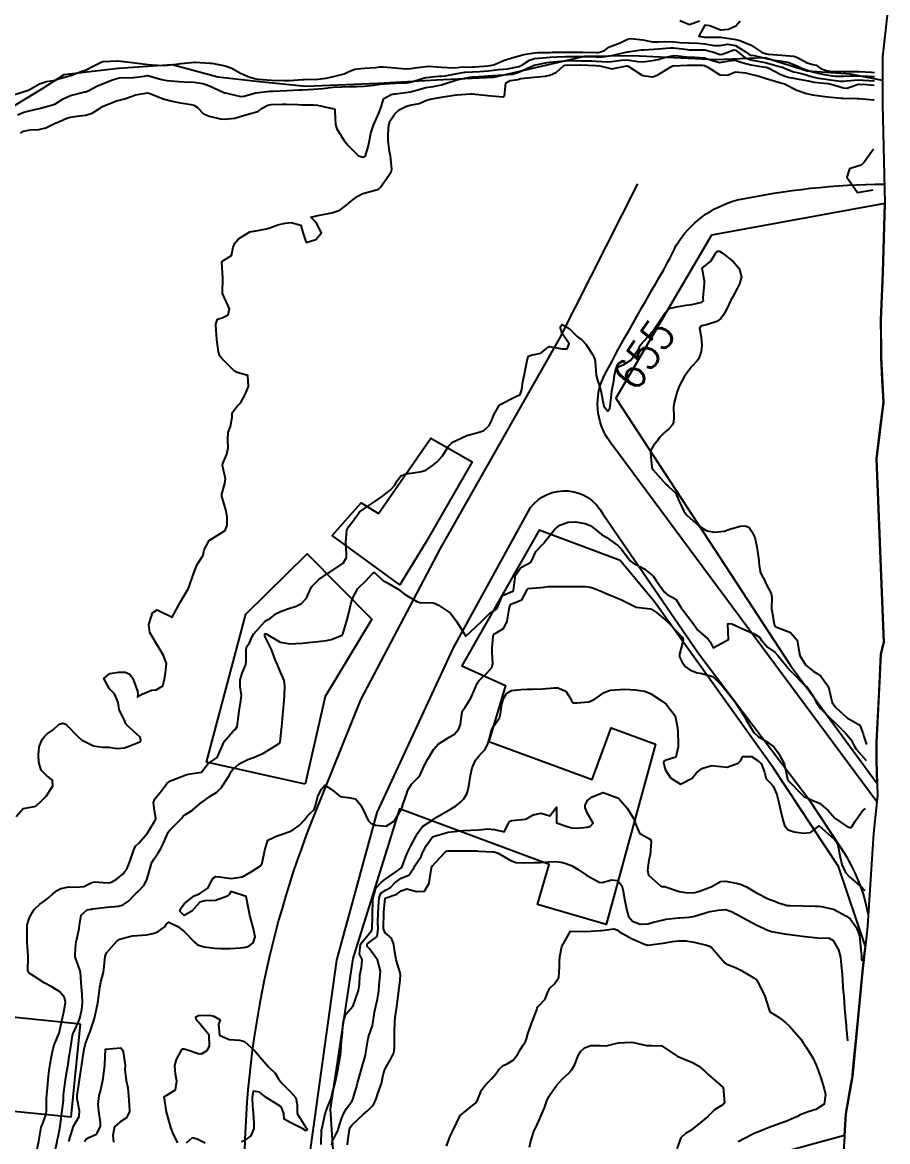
# Model space of a CAD drawing. Header units: metres. Extents: x 292545 to 299085, y 7450245 to 7463078.
# Drawn here: x 296778.2 to 296890.1, y 7461108.6 to 7461253.4 of the extents above; entities that cross this region are included whole.
import ezdxf
from ezdxf.enums import TextEntityAlignment as Align

# ---------------------------------------------------------------- set-up
doc = ezdxf.new("R2010")
doc.units = ezdxf.units.M
for name, color, linetype in [('Area', 45, 'Continuous'), ('Cotas', 45, 'Continuous'), ('Curvas de Nivel 1m', 11, 'Continuous'), ('Curvas de Nivel 5m', 15, 'Continuous'), ('Edificações', 30, 'Continuous'), ('Hidrografia', 140, 'Continuous'), ('Vias Primárias', 230, 'Continuous')]:
    doc.layers.add(name, color=color, linetype=linetype)
doc.styles.add('Style-STANDARD', font='STANDARD.shx')

msp = doc.modelspace()

# ---------------------------------------------------------------- linework, layer by layer
at = {"layer": 'Area'}
msp.add_polyline3d([(296890.14, 7461254.7, 649.4), (296889.48, 7461248.92, 649.81), (296889.47, 7461242.78, 654.16), (296889.77, 7461229.96, 654.21), (296889.53, 7461221.03, 657.1), (296889.26, 7461214.83, 656.74), (296889.31, 7461210.03, 654.2), (296889.59, 7461204.23, 654.12), (296888.7, 7461196.91, 656.95), (296889.63, 7461173.13, 659.07), (296889.26, 7461171.64, 658.66), (296888.72, 7461160.26, 656.28), (296888.71, 7461157.84, 656.6), (296888.85, 7461153.33, 656.95), (296888.32, 7461148.43, 657.17), (296887.91, 7461142.47, 661.24), (296887.52, 7461136.49, 668.04), (296887.49, 7461135.97, 668.05), (296886.9, 7461130.58, 667.26), (296885.58, 7461116.96, 664.11), (296884.72, 7461112.13, 660.96), (296883.64, 7461094.3, 659.79)], dxfattribs=at)
at = {"layer": 'Curvas de Nivel 1m', "flags": 128}
for points, elevation in [([(296777.05, 7461243.99), (296778.4, 7461244.44), (296778.98, 7461244.62), (296780.41, 7461245.45), (296781.29, 7461245.72), (296782.42, 7461245.9), (296782.91, 7461246.08), (296784.42, 7461246.51), (296784.61, 7461246.56), (296785.9, 7461247.07), (296786.43, 7461247.25), (296787.28, 7461247.68), (296788.45, 7461248.29), (296788.63, 7461248.33), (296790.45, 7461248.41), (296790.52, 7461248.41), (296792.45, 7461248.2), (296792.73, 7461248.17), (296794.45, 7461247.94), (296795, 7461247.87), (296796.44, 7461247.81), (296797.01, 7461247.84), (296798.45, 7461248.04), (296798.75, 7461248.08), (296800.45, 7461248.22), (296800.6, 7461248.22), (296802.45, 7461248.12), (296802.69, 7461248.1), (296804.44, 7461247.77), (296805.31, 7461247.44), (296806.43, 7461246.83), (296807.62, 7461246.28), (296808.42, 7461246.07), (296808.64, 7461246.04), (296810.42, 7461245.92), (296812.05, 7461245.86), (296812.42, 7461245.86), (296812.75, 7461245.88), (296814.42, 7461245.98), (296814.63, 7461245.98), (296816.42, 7461246.02), (296817.51, 7461246.16), (296818.43, 7461246.36), (296819.84, 7461246.72), (296820.43, 7461247.03), (296821.21, 7461247.35), (296822.44, 7461247.45), (296823.89, 7461247.55), (296824.44, 7461247.62), (296824.87, 7461247.64), (296826.44, 7461247.5), (296827.76, 7461247.36), (296828.44, 7461247.42), (296828.95, 7461247.51), (296830.44, 7461247.69), (296830.75, 7461247.7), (296832.44, 7461247.61), (296833.98, 7461247.51), (296834.44, 7461247.56), (296834.79, 7461247.6), (296836.44, 7461247.64), (296836.73, 7461247.65), (296838.44, 7461247.78), (296839.19, 7461247.91), (296840.06, 7461248.28), (296840.45, 7461248.45), (296841.53, 7461248.8), (296842.46, 7461249.06), (296843.09, 7461249.24), (296844.47, 7461249.46), (296844.82, 7461249.48), (296846.47, 7461249.5), (296846.78, 7461249.51), (296848.47, 7461249.55), (296848.72, 7461249.54), (296850.47, 7461249.52), (296850.72, 7461249.51), (296852.47, 7461249.48), (296852.72, 7461249.49), (296853.49, 7461249.74), (296854.05, 7461250.16), (296854.48, 7461250.35), (296855.52, 7461250.75), (296856.49, 7461251.23), (296856.88, 7461251.31), (296858.49, 7461251.12), (296859.71, 7461250.88), (296860.49, 7461250.86), (296861.23, 7461250.9), (296862.49, 7461250.86), (296863.31, 7461250.8), (296864.48, 7461250.72), (296865.58, 7461250.69), (296866.48, 7461250.6), (296867.66, 7461250.39), (296868.48, 7461250.38), (296869.46, 7461250.57), (296870.48, 7461250.38), (296871.82, 7461249.52), (296872.19, 7461249.25), (296872.46, 7461249.16), (296872.88, 7461249.08), (296874.46, 7461248.71), (296875.44, 7461248.49), (296876.45, 7461248.37), (296877.24, 7461248.24), (296878.45, 7461247.75), (296879.13, 7461247.43), (296880.44, 7461246.97), (296881.7, 7461246.67), (296882.43, 7461246.56), (296883.37, 7461246.44), (296884.43, 7461246.42), (296885.33, 7461246.46), (296886.43, 7461246.48), (296887.52, 7461246.42), (296888.43, 7461246.37)], 651), ([(296777.56, 7461241.44), (296778.37, 7461241.78), (296779.07, 7461241.92), (296780.38, 7461242.24), (296780.65, 7461242.32), (296781.65, 7461242.59), (296782.23, 7461242.74), (296782.39, 7461242.81), (296783.47, 7461243.5), (296784.4, 7461243.93), (296786.25, 7461244.38), (296786.4, 7461244.4), (296786.5, 7461244.43), (296786.71, 7461244.53), (296787.81, 7461245.12), (296788.41, 7461245.4), (296789.87, 7461245.94), (296790.42, 7461246.13), (296790.71, 7461246.19), (296792.42, 7461246.24), (296792.62, 7461246.25), (296793.93, 7461246.44), (296794.36, 7461246.5), (296794.42, 7461246.5), (296794.66, 7461246.44), (296796.04, 7461246.04), (296796.42, 7461245.95), (296796.94, 7461245.88), (296798.42, 7461245.73), (296799.11, 7461245.69), (296800.42, 7461245.64), (296801.54, 7461245.48), (296802.41, 7461245.19), (296804.27, 7461244.32), (296804.4, 7461244.27), (296804.47, 7461244.25), (296806.4, 7461243.81), (296806.85, 7461243.83), (296808.4, 7461244.27), (296810.17, 7461244.49), (296810.41, 7461244.49), (296810.65, 7461244.49), (296812.41, 7461244.58), (296813.96, 7461244.65), (296814.41, 7461244.67), (296815.85, 7461244.74), (296816.41, 7461244.78), (296817.08, 7461244.84), (296818.41, 7461244.98), (296819.5, 7461245.05), (296820.41, 7461245.07), (296821.45, 7461245.08), (296822.41, 7461245.15), (296823.6, 7461245.28), (296824.42, 7461245.37), (296825.06, 7461245.43), (296826.42, 7461245.51), (296827.96, 7461245.58), (296828.42, 7461245.64), (296828.73, 7461245.72), (296829.64, 7461246.02), (296830.22, 7461246.21), (296830.43, 7461246.26), (296831.98, 7461246.44), (296832.43, 7461246.44), (296832.91, 7461246.46), (296834.43, 7461246.76), (296835.45, 7461246.93), (296836.43, 7461247), (296837.33, 7461247.04), (296838.44, 7461247.13), (296839.81, 7461247.27), (296840.44, 7461247.32), (296840.95, 7461247.38), (296842.44, 7461247.68), (296842.82, 7461247.86), (296843.81, 7461248.5), (296844.46, 7461248.69), (296845.48, 7461248.81), (296846.46, 7461248.88), (296847.34, 7461248.93), (296848.46, 7461248.98), (296849.27, 7461248.98), (296850.46, 7461248.97), (296851.27, 7461248.95), (296852.46, 7461248.91), (296853.28, 7461248.92), (296854.46, 7461249.09), (296854.98, 7461249.21), (296856.47, 7461249.56), (296856.59, 7461249.58), (296857.37, 7461249.69), (296858.3, 7461249.85), (296858.47, 7461249.85), (296858.63, 7461249.84), (296860.48, 7461249.96), (296862.02, 7461250.09), (296862.48, 7461250.08), (296864.23, 7461249.86), (296864.48, 7461249.83), (296864.7, 7461249.84), (296866.48, 7461249.81), (296867.5, 7461249.57), (296868.46, 7461249.23), (296868.76, 7461249.25), (296869.45, 7461249.55), (296870.19, 7461249.81), (296870.47, 7461249.77), (296870.8, 7461249.53), (296871.71, 7461248.78), (296872.45, 7461248.54), (296873.62, 7461248.33), (296874.45, 7461248.13), (296876.3, 7461247.62), (296876.44, 7461247.59), (296876.55, 7461247.57), (296876.82, 7461247.46), (296877.98, 7461246.99), (296878.44, 7461246.88), (296879.15, 7461246.71), (296880.43, 7461246.33), (296881.18, 7461246.16), (296882.43, 7461245.99), (296884.02, 7461245.78), (296884.43, 7461245.77), (296885.87, 7461245.92), (296886.43, 7461245.93), (296886.99, 7461245.91), (296888.43, 7461245.84)], 652), ([(296777.39, 7461150.64), (296778.28, 7461151.64), (296779.3, 7461151.83), (296779.95, 7461151.96), (296780.64, 7461152.6), (296780.97, 7461152.94), (296781.32, 7461153.28), (296782.13, 7461154.58), (296782.08, 7461155.32), (296781.35, 7461155.89), (296780.6, 7461156.6), (296780.31, 7461157.66), (296780.29, 7461158.6), (296780.35, 7461159.64), (296780.76, 7461160.6), (296781.04, 7461160.96), (296781.41, 7461161.3), (296782.17, 7461161.83), (296782.95, 7461162.57), (296783.43, 7461162.72), (296783.82, 7461162.56), (296785.41, 7461160.93), (296785.86, 7461160.54), (296787.4, 7461159.77), (296788.5, 7461159.61), (296789.39, 7461159.58), (296790.46, 7461159.41), (296791.39, 7461159.49), (296792.08, 7461159.78), (296793.4, 7461160.27), (296793.53, 7461160.45), (296793.41, 7461160.9), (296791.67, 7461162.47), (296791.57, 7461162.6), (296791.44, 7461162.97), (296790.73, 7461164.48), (296790.57, 7461165.37), (296790.09, 7461166.48), (296789.48, 7461167.15), (296788.75, 7461168.5), (296789.51, 7461169.13), (296790.68, 7461169.31), (296791.51, 7461169.32), (296792.1, 7461169.05), (296792.46, 7461168.46), (296793.1, 7461166.83), (296793.13, 7461166.45), (296793.09, 7461166.07), (296793.47, 7461166.32), (296793.55, 7461166.37), (296793.68, 7461166.44), (296794.91, 7461166.99), (296795.48, 7461167.01), (296796.36, 7461167.54), (296796.6, 7461168.41), (296796.71, 7461169.21), (296796.84, 7461170.41), (296796.47, 7461171.47), (296795.9, 7461172.42), (296795.55, 7461172.96), (296794.69, 7461174.43), (296794.56, 7461175.45), (296794.84, 7461176.43), (296795.04, 7461176.99), (296795.61, 7461177.35), (296797.59, 7461176.4), (296798.64, 7461178.38), (296799.64, 7461180.1), (296799.74, 7461180.27), (296799.78, 7461180.37), (296800.26, 7461181.76), (296800.45, 7461182.36), (296800.79, 7461183.25), (296801.55, 7461184.35), (296801.6, 7461184.44), (296801.7, 7461185.14), (296802.34, 7461186.34), (296803.72, 7461187.22), (296804.42, 7461187.62), (296804.7, 7461188.31), (296804.67, 7461189.39), (296804.52, 7461190.31), (296804.01, 7461192.09), (296803.98, 7461192.32), (296804.4, 7461193.71), (296804.48, 7461194.31), (296804.1, 7461196.05), (296804.12, 7461196.32), (296804.66, 7461197.49), (296804.82, 7461198.31), (296804.76, 7461199.42), (296804.83, 7461200.31), (296805.11, 7461201.09), (296805.32, 7461202.31), (296805.34, 7461202.87), (296805.92, 7461203.68), (296806.25, 7461203.96), (296806.51, 7461204.29), (296807.02, 7461205.21), (296807.44, 7461206.28), (296807.36, 7461207.67), (296805.97, 7461208.08), (296805.6, 7461208.3), (296803.99, 7461209.9), (296803.8, 7461210.13), (296803.69, 7461210.32), (296803.57, 7461210.76), (296803.34, 7461212.33), (296803.27, 7461213.56), (296803.22, 7461214.33), (296803.42, 7461214.96), (296804.06, 7461215.14), (296804.83, 7461215.55), (296804.97, 7461216.31), (296804.09, 7461218.32), (296804.11, 7461220.32), (296804, 7461222.32), (296804.04, 7461222.43), (296804.14, 7461222.53), (296805.23, 7461223.23), (296805.47, 7461224.31), (296805.67, 7461224.81), (296806.17, 7461225.38), (296807.62, 7461226.28), (296808.1, 7461226.36), (296808.18, 7461226.37), (296809.77, 7461226.68), (296810.19, 7461226.81), (296811.26, 7461227.17), (296812.2, 7461227.42), (296812.95, 7461227.47), (296814.2, 7461227.14), (296814.48, 7461226.2), (296814.89, 7461224.91), (296816.17, 7461225.3), (296816.88, 7461226.17), (296816.2, 7461227.47), (296815.51, 7461228.19), (296816.08, 7461228.31), (296816.21, 7461228.34), (296816.42, 7461228.39), (296818.22, 7461228.72), (296819.26, 7461229.1), (296820.23, 7461229.83), (296820.39, 7461229.97), (296820.56, 7461230.13), (296821.49, 7461230.87), (296822.24, 7461231.24), (296823.85, 7461231.69), (296824.25, 7461231.82), (296824.4, 7461231.93), (296824.51, 7461232.08), (296825.24, 7461233.1), (296825.92, 7461234.06), (296825.98, 7461234.37), (296825.8, 7461236.07), (296825.69, 7461236.68), (296825.5, 7461238.07), (296825.51, 7461238.9), (296825.62, 7461240.07), (296825.77, 7461240.65), (296826.37, 7461241.56), (296826.93, 7461242.05), (296827.87, 7461242.55), (296828.38, 7461242.66), (296829.51, 7461242.9), (296830.39, 7461243.28), (296830.94, 7461243.46), (296832.4, 7461243.7), (296832.64, 7461243.74), (296834.04, 7461243.97), (296834.4, 7461243.99), (296836.23, 7461244.12), (296836.4, 7461244.12), (296838.4, 7461243.92), (296840.4, 7461243.75), (296840.5, 7461243.79), (296840.55, 7461243.89), (296840.75, 7461245.56), (296841.31, 7461245.88), (296842.29, 7461246), (296842.42, 7461246.04), (296842.68, 7461246.12), (296844.43, 7461246.29), (296845.83, 7461246.43), (296846.43, 7461246.57), (296847.29, 7461246.95), (296848.25, 7461247.8), (296848.41, 7461247.84), (296848.44, 7461247.84), (296850.34, 7461247.87), (296850.44, 7461247.88), (296852.37, 7461247.82), (296852.44, 7461247.82), (296852.92, 7461247.75), (296854.44, 7461247.36), (296856.18, 7461247.7), (296856.4, 7461247.74), (296856.44, 7461247.74), (296856.55, 7461247.7), (296858.43, 7461246.51), (296859.76, 7461246.34), (296860.43, 7461246.58), (296862.11, 7461247.63), (296862.33, 7461247.75), (296862.44, 7461247.77), (296864.22, 7461247.84), (296864.45, 7461247.84), (296866.2, 7461247.83), (296866.45, 7461247.79), (296866.88, 7461247.58), (296868.43, 7461246.61), (296869.43, 7461246.56), (296870.44, 7461246.98), (296871.76, 7461246.84), (296872.43, 7461246.69), (296873.5, 7461246.43), (296874.43, 7461246.11), (296876.34, 7461245.56), (296876.42, 7461245.53), (296876.46, 7461245.51), (296876.71, 7461245.47), (296878.41, 7461244.61), (296879.66, 7461244.18), (296880.4, 7461244), (296882, 7461243.79), (296882.4, 7461243.76), (296884.18, 7461243.58), (296884.4, 7461243.57), (296886.22, 7461243.53), (296886.4, 7461243.53), (296888.33, 7461243.38), (296888.39, 7461243.38)], 654), ([(296777.94, 7461239.04), (296778.34, 7461239.29), (296779.2, 7461239.47), (296780.34, 7461239.54), (296781.21, 7461239.73), (296782.35, 7461240.29), (296782.54, 7461240.39), (296782.99, 7461240.57), (296783.95, 7461240.97), (296784.36, 7461241.13), (296785.59, 7461241.31), (296786.37, 7461241.39), (296787.24, 7461241.65), (296788.38, 7461242.39), (296788.56, 7461242.51), (296790.38, 7461243.22), (296791.39, 7461243.47), (296792.39, 7461243.84), (296792.84, 7461244.01), (296794.4, 7461244.28), (296794.61, 7461244.23), (296796.39, 7461243.51), (296797.57, 7461243.21), (296798.38, 7461243.02), (296799.99, 7461242.76), (296800.38, 7461242.66), (296800.85, 7461242.36), (296801.6, 7461241.59), (296802.36, 7461241.25), (296803.77, 7461240.92), (296804.36, 7461240.86), (296805.66, 7461241.01), (296806.36, 7461241.19), (296807.7, 7461241.61), (296808.37, 7461241.76), (296808.74, 7461241.9), (296809.14, 7461242.26), (296809.96, 7461242.67), (296810.38, 7461242.74), (296811.8, 7461242.81), (296812.38, 7461242.81), (296813.84, 7461242.75), (296814.38, 7461242.73), (296815.87, 7461242.7), (296816.38, 7461242.65), (296818.27, 7461242.26), (296818.37, 7461242.23), (296818.61, 7461242.15), (296818.63, 7461241.88), (296818.7, 7461240.15), (296818.87, 7461239.62), (296819.8, 7461238.14), (296820.32, 7461237.51), (296821.69, 7461236.12), (296822.3, 7461235.95), (296822.59, 7461236.11), (296822.98, 7461237.44), (296823.09, 7461238.1), (296823.29, 7461239.04), (296823.6, 7461240.09), (296824.37, 7461241.73), (296824.46, 7461241.99), (296824.48, 7461242.08), (296824.95, 7461243.52), (296825.89, 7461244.07), (296826.34, 7461244.12), (296826.4, 7461244.13), (296826.48, 7461244.13), (296828.41, 7461244.41), (296829.66, 7461244.76), (296830.41, 7461244.95), (296831.34, 7461245.08), (296832.42, 7461245.29), (296834.39, 7461245.96), (296834.42, 7461245.97), (296836.07, 7461246.3), (296836.43, 7461246.34), (296837.93, 7461246.43), (296838.43, 7461246.47), (296839.04, 7461246.52), (296840.43, 7461246.6), (296841.61, 7461246.7), (296842.43, 7461246.92), (296844.4, 7461247.84), (296844.43, 7461247.85), (296846.09, 7461248.19), (296846.45, 7461248.24), (296847.88, 7461248.38), (296848.45, 7461248.41), (296849.81, 7461248.43), (296850.45, 7461248.42), (296851.82, 7461248.39), (296852.45, 7461248.36), (296853.9, 7461248.29), (296854.45, 7461248.32), (296855.67, 7461248.5), (296856.46, 7461248.52), (296857.82, 7461248.32), (296858.45, 7461248.29), (296859.7, 7461248.43), (296860.46, 7461248.59), (296861.27, 7461248.83), (296862.46, 7461249.08), (296863.02, 7461249.07), (296864.46, 7461248.89), (296865.19, 7461248.87), (296866.46, 7461248.8), (296867.61, 7461248.41), (296868.45, 7461248.2), (296869.59, 7461248.41), (296870.45, 7461248.49), (296871.17, 7461248.25), (296872.45, 7461247.91), (296874.33, 7461247.6), (296874.44, 7461247.57), (296874.69, 7461247.49), (296876.43, 7461246.6), (296877.27, 7461246.29), (296878.43, 7461246.07), (296880.08, 7461245.77), (296880.43, 7461245.68), (296880.64, 7461245.64), (296882.42, 7461245.46), (296882.84, 7461245.39), (296884.42, 7461244.9), (296884.9, 7461244.88), (296886.19, 7461245.35), (296886.38, 7461245.39), (296886.42, 7461245.39), (296886.46, 7461245.39), (296887.47, 7461245.33), (296888.42, 7461245.25)], 653), ([(296888.32, 7461236.99), (296887.17, 7461235.34), (296886.72, 7461234.92), (296886.29, 7461234.79), (296885.21, 7461234.44), (296884.88, 7461233.36), (296886.25, 7461231.35), (296888.25, 7461231.73)], 654), ([(296782.33, 7461107.01), (296782.68, 7461108.57), (296782.7, 7461108.67), (296782.8, 7461109.19), (296783.08, 7461110.57), (296783.14, 7461110.89), (296783.35, 7461112.56), (296783.52, 7461113.89), (296783.53, 7461114.56), (296783.58, 7461115.27), (296783.79, 7461116.56), (296783.96, 7461117.62), (296784.11, 7461118.55), (296784.22, 7461119.25), (296784.42, 7461120.55), (296784.68, 7461122.28), (296784.75, 7461122.54), (296784.96, 7461123.02), (296785.46, 7461124.04), (296785.63, 7461124.53), (296785.88, 7461125.65), (296785.97, 7461126.53), (296785.92, 7461127.62), (296785.82, 7461128.53), (296785.75, 7461129.82), (296785.69, 7461130.53), (296785.07, 7461132.35), (296785.01, 7461132.48), (296785, 7461132.54), (296785.08, 7461133.57), (296785.17, 7461134.46), (296785.18, 7461134.54), (296785.52, 7461136.13), (296785.57, 7461136.54), (296785.8, 7461137.87), (296786.56, 7461138.53), (296787.04, 7461138.63), (296787.14, 7461138.63), (296787.28, 7461138.66), (296789.15, 7461138.91), (296790.61, 7461139.01), (296791.15, 7461139.14), (296791.94, 7461139.68), (296792.66, 7461140.46), (296792.91, 7461140.71), (296793.17, 7461140.92), (296793.91, 7461141.71), (296794.28, 7461142.43), (296794.73, 7461143.95), (296794.86, 7461144.43), (296794.96, 7461144.68), (296795.22, 7461145.14), (296795.75, 7461145.9), (296796.05, 7461146.41), (296796.47, 7461147.19), (296796.96, 7461148.4), (296797.06, 7461148.61), (296797.27, 7461148.87), (296798.77, 7461150.38), (296799.01, 7461150.65), (296799.29, 7461150.87), (296800.21, 7461151.45), (296801.25, 7461152.35), (296801.28, 7461152.38), (296801.31, 7461152.4), (296802.43, 7461153.23), (296803.33, 7461153.77), (296803.9, 7461154.32), (296804.9, 7461155.86), (296805.16, 7461156.3), (296805.22, 7461156.43), (296805.36, 7461156.66), (296806.23, 7461157.43), (296807.38, 7461158.01), (296807.58, 7461158.08), (296808.08, 7461158.27), (296809.01, 7461158.64), (296809.39, 7461158.83), (296810.99, 7461159.82), (296811.4, 7461160.07), (296811.49, 7461160.14), (296811.55, 7461160.23), (296811.73, 7461161.91), (296811.76, 7461162.23), (296811.88, 7461163.79), (296811.92, 7461164.23), (296812.05, 7461165.64), (296812.09, 7461166.22), (296812.15, 7461167.56), (296812.05, 7461168.22), (296811.52, 7461169.52), (296811.18, 7461170.23), (296810.96, 7461170.81), (296810.44, 7461172.24), (296809.57, 7461173.97), (296809.54, 7461174.25), (296809.57, 7461174.28), (296809.75, 7461174.25), (296811.56, 7461173.19), (296812.82, 7461172.96), (296813.55, 7461172.99), (296814.42, 7461173.06), (296815.56, 7461173.18), (296816.45, 7461173.28), (296817.56, 7461173.39), (296818.19, 7461173.52), (296819.57, 7461174.09), (296819.62, 7461174.14), (296819.66, 7461174.22), (296820.2, 7461176.13), (296820.41, 7461176.94), (296820.67, 7461178.12), (296820.91, 7461178.84), (296821.59, 7461180.11), (296821.64, 7461180.17), (296822.63, 7461181.12), (296823.52, 7461182.09), (296823.6, 7461182.16), (296823.66, 7461182.19), (296823.75, 7461182.18), (296823.84, 7461182.09), (296824.78, 7461181.2), (296825.65, 7461180.74), (296826.81, 7461180.05), (296827.63, 7461179.39), (296829.22, 7461178.43), (296829.62, 7461178.31), (296831.34, 7461178.27), (296831.62, 7461178.18), (296832.03, 7461177.99), (296833.6, 7461176.93), (296834.31, 7461175.96), (296835.57, 7461173.95), (296837.59, 7461175.84), (296837.62, 7461175.89), (296837.64, 7461175.92), (296838.63, 7461176.88), (296839.61, 7461177.52), (296839.75, 7461177.9), (296840.32, 7461179.21), (296841.64, 7461179.77), (296841.71, 7461179.8), (296841.74, 7461179.87), (296841.93, 7461181.6), (296842, 7461181.87), (296842.68, 7461182.85), (296843.68, 7461183.37), (296843.99, 7461183.54), (296844.15, 7461183.85), (296844.63, 7461184.91), (296845.48, 7461185.83), (296845.6, 7461185.95), (296845.72, 7461186.1), (296847.09, 7461187.81), (296847.74, 7461188.34), (296848.82, 7461188.71), (296849.74, 7461188.76), (296850.99, 7461188.52), (296851.74, 7461188.22), (296852.02, 7461188.04), (296852.36, 7461187.75), (296853.12, 7461187.13), (296853.72, 7461186.77), (296855.24, 7461185.71), (296855.71, 7461185.2), (296856.85, 7461183.69), (296857.34, 7461183.34), (296857.68, 7461183.18), (296858.65, 7461182.66), (296859.66, 7461181.85), (296859.83, 7461181.66), (296860.22, 7461181.09), (296861.28, 7461179.64), (296861.63, 7461179.35), (296862.73, 7461178.73), (296863.45, 7461177.61), (296863.51, 7461177.51), (296863.61, 7461177.41), (296864.99, 7461175.6), (296865.58, 7461174.75), (296866.91, 7461173.58), (296867.2, 7461173.22), (296867.55, 7461172.45), (296869.56, 7461173.54), (296869.47, 7461175.54), (296869.59, 7461175.61), (296869.99, 7461175.54), (296871.58, 7461174.81), (296872.77, 7461174.31), (296873.57, 7461173.82), (296873.78, 7461173.5), (296874.6, 7461172.53), (296875.55, 7461171.87), (296875.94, 7461171.47), (296877.51, 7461169.57), (296877.62, 7461169.45), (296879.49, 7461167.52), (296879.54, 7461167.48), (296879.68, 7461167.43), (296880.44, 7461166.37), (296880.88, 7461165.41), (296881.46, 7461164.59), (296882.66, 7461163.39), (296883.44, 7461162.64), (296884.75, 7461161.37), (296885.41, 7461160.53), (296885.81, 7461159.75), (296886.05, 7461159.35), (296887.38, 7461157.86)], 656), ([(296784.18, 7461108.55), (296784.81, 7461110.54), (296785.54, 7461111.82), (296785.59, 7461112.53), (296785.29, 7461114.1), (296785.26, 7461114.54), (296785.49, 7461115.93), (296785.58, 7461116.53), (296785.75, 7461117.67), (296785.87, 7461118.53), (296786.01, 7461119.44), (296786.19, 7461120.53), (296786.33, 7461121.13), (296786.85, 7461122.52), (296786.88, 7461122.6), (296786.96, 7461122.81), (296787.39, 7461124.1), (296787.5, 7461124.51), (296787.79, 7461125.71), (296787.97, 7461126.51), (296788.08, 7461127.44), (296788.2, 7461128.51), (296788.36, 7461129.18), (296788.69, 7461130.5), (296788.73, 7461130.83), (296788.9, 7461132.5), (296789.08, 7461132.97), (296790.39, 7461134.48), (296790.82, 7461134.75), (296791.1, 7461134.83), (296792.39, 7461135.17), (296793.1, 7461135.24), (296794.25, 7461135.29), (296795.11, 7461135.49), (296795.77, 7461135.76), (296796.65, 7461136.4), (296796.85, 7461136.68), (296797.13, 7461136.93), (296798.31, 7461136.39), (296799.11, 7461135.75), (296800.44, 7461134.36), (296800.8, 7461134.06), (296801.09, 7461133.91), (296801.69, 7461133.74), (296803.09, 7461133.59), (296803.87, 7461133.54), (296805.09, 7461133.53), (296806.42, 7461133.62), (296807.09, 7461133.7), (296807.51, 7461133.86), (296808.03, 7461134.27), (296808.3, 7461135.07), (296808.06, 7461136.27), (296807.61, 7461137.8), (296807.52, 7461138.28), (296807.16, 7461140.28), (296805.17, 7461140.93), (296804.94, 7461140.53), (296804.71, 7461140.31), (296803.16, 7461139.76), (296801.78, 7461139.72), (296801.15, 7461139.53), (296800.11, 7461138.37), (296799.14, 7461137.82), (296798.57, 7461138.39), (296798.73, 7461138.8), (296799.15, 7461139.36), (296800.42, 7461140.36), (296800.96, 7461140.56), (296801.17, 7461140.64), (296802.17, 7461141.35), (296802.69, 7461142.34), (296802.88, 7461142.65), (296803.2, 7461142.85), (296803.69, 7461142.81), (296805.2, 7461142.58), (296806.66, 7461142.83), (296807.2, 7461143.1), (296807.92, 7461143.56), (296808.98, 7461144.26), (296809.11, 7461144.36), (296809.22, 7461144.57), (296809.55, 7461146.26), (296809.96, 7461147.54), (296811.26, 7461148.16), (296811.32, 7461148.17), (296811.54, 7461148.23), (296812.81, 7461148.68), (296813.27, 7461148.93), (296814.02, 7461149.45), (296814.7, 7461150.2), (296814.93, 7461150.55), (296815.29, 7461150.94), (296815.94, 7461151.55), (296816.15, 7461152.18), (296816.42, 7461153.27), (296816.88, 7461154.17), (296817.34, 7461154.66), (296818.14, 7461154.15), (296819.32, 7461153.21), (296820.28, 7461153.08), (296821.31, 7461152.9), (296822, 7461152.1), (296822.64, 7461150.75), (296822.92, 7461150.09), (296823.28, 7461149.77), (296823.86, 7461149.5), (296825.28, 7461149.36), (296826.33, 7461150.05), (296827.3, 7461151.69), (296827.37, 7461151.97), (296827.39, 7461152.04), (296827.87, 7461153.49), (296828.08, 7461154.03), (296828.55, 7461154.82), (296829.35, 7461155.64), (296829.54, 7461155.83), (296829.68, 7461156.02), (296830.19, 7461157.2), (296830.6, 7461158.01), (296830.91, 7461158.49), (296831.4, 7461159.28), (296832, 7461159.99), (296833.41, 7461160.9), (296834.09, 7461161.29), (296834.67, 7461161.96), (296834.86, 7461162.53), (296835.04, 7461163.95), (296835.13, 7461164.28), (296835.46, 7461164.77), (296836.2, 7461165.94), (296836.77, 7461167.22), (296837.06, 7461167.93), (296837.24, 7461168.18), (296837.5, 7461168.42), (296838.27, 7461169.16), (296838.91, 7461169.91), (296839.05, 7461170.39), (296838.99, 7461171.91), (296838.99, 7461172.46), (296839.09, 7461173.9), (296839.23, 7461174.24), (296839.57, 7461174.45), (296840.49, 7461174.98), (296840.9, 7461175.89), (296841.19, 7461177.46), (296841.28, 7461177.88), (296841.39, 7461178.1), (296841.62, 7461178.2), (296842.82, 7461178.66), (296843.47, 7461179.85), (296843.51, 7461179.98), (296843.65, 7461180.11), (296845.24, 7461180.24), (296845.65, 7461180.31), (296846.23, 7461180.4), (296847.65, 7461180.38), (296849.06, 7461180.38), (296849.65, 7461180.38), (296851.04, 7461180.38), (296851.65, 7461180.32), (296852.09, 7461180.19), (296853.16, 7461179.74), (296853.64, 7461179.53), (296853.96, 7461179.41), (296855.63, 7461178.72), (296857.61, 7461177.69), (296859.45, 7461177.5), (296859.61, 7461177.45), (296860.25, 7461177.01), (296861.6, 7461175.87), (296861.71, 7461175.76), (296861.84, 7461175.64), (296863.57, 7461173.84), (296863.69, 7461173.61), (296863.7, 7461173.47), (296863.56, 7461172.92), (296863.2, 7461171.62), (296863.22, 7461171.3), (296863.53, 7461170.67), (296863.96, 7461170.04), (296864.54, 7461169.6), (296865.52, 7461169.23), (296865.94, 7461169.16), (296867.51, 7461168.72), (296868.75, 7461167.55), (296869.06, 7461167.11), (296869.48, 7461166.62), (296870.35, 7461165.53), (296871.45, 7461163.84), (296871.64, 7461163.52), (296871.9, 7461163.06), (296872.83, 7461161.51), (296873.42, 7461160.94), (296874.33, 7461160.4), (296875.4, 7461159.62), (296875.55, 7461159.47), (296876, 7461158.86), (296876.77, 7461157.46), (296877.14, 7461155.67), (296877.19, 7461155.45), (296877.35, 7461155.19), (296879.07, 7461153.43), (296879.32, 7461153.2), (296880.54, 7461152.63), (296881.31, 7461152.34), (296882.44, 7461151.39), (296883.29, 7461150.4), (296884.84, 7461149.36), (296885.28, 7461149.19), (296885.43, 7461149.21), (296885.56, 7461149.36), (296885.96, 7461150.02), (296886.88, 7461151.34), (296887.3, 7461151.66)], 657), ([(296816.85, 7461108.17), (296816.9, 7461110.08), (296816.92, 7461110.17), (296816.97, 7461110.33), (296817.36, 7461112.16), (296817.68, 7461113), (296818.15, 7461114.15), (296818.29, 7461114.72), (296818.65, 7461116.14), (296818.89, 7461117.16), (296819.03, 7461118.01), (296819.05, 7461118.14), (296819.33, 7461119.73), (296819.38, 7461120.14), (296819.5, 7461121.58), (296819.56, 7461122.13), (296819.66, 7461123.44), (296819.72, 7461124.13), (296820.06, 7461125.06), (296821, 7461126.12), (296821.67, 7461128.11), (296821.79, 7461128.87), (296821.87, 7461130.11), (296822.07, 7461131.09), (296822.16, 7461132.1), (296821.79, 7461132.82), (296821.92, 7461134.11), (296823.11, 7461135.53), (296823.38, 7461135.82), (296823.43, 7461136.09), (296823.48, 7461137.74), (296823.49, 7461138.09), (296823.55, 7461139.69), (296823.58, 7461140.09), (296823.94, 7461141.33), (296824.6, 7461142.08), (296824.93, 7461142.34), (296825.2, 7461142.56), (296826.92, 7461143.76), (296827.21, 7461143.97), (296827.25, 7461144), (296827.28, 7461144.04), (296827.82, 7461145.44), (296828.08, 7461146.03), (296828.45, 7461146.83), (296829.09, 7461148.02), (296829.15, 7461148.13), (296829.27, 7461148.36), (296829.98, 7461149.31), (296831.04, 7461150), (296831.19, 7461150.09), (296831.28, 7461150.18), (296831.87, 7461150.57), (296833.3, 7461151.42), (296833.66, 7461151.6), (296834.25, 7461151.96), (296834.84, 7461152.43), (296835.32, 7461152.91), (296835.71, 7461153.56), (296835.84, 7461153.94), (296835.94, 7461154.54), (296836.15, 7461155.94), (296836.37, 7461156.93), (296836.81, 7461157.93), (296837.39, 7461158.62), (296838.04, 7461159.27), (296838.39, 7461159.91), (296838.62, 7461160.7), (296838.95, 7461161.9), (296839.1, 7461162.24), (296839.44, 7461162.71), (296839.93, 7461163.41), (296840.07, 7461163.89), (296840.22, 7461165.14), (296840.44, 7461165.89), (296840.84, 7461166.52), (296841.48, 7461166.94), (296842.68, 7461167.05), (296843.49, 7461167.1), (296844.2, 7461167.12), (296845.49, 7461167.14), (296846.96, 7461167.28), (296847.49, 7461167.28), (296848.51, 7461166.82), (296849.18, 7461165.78), (296849.26, 7461165.57), (296849.47, 7461165.32), (296849.92, 7461165.32), (296851.47, 7461165.44), (296852.16, 7461165.75), (296853.48, 7461166.69), (296854.25, 7461166.95), (296855.49, 7461167.07), (296856.09, 7461167.1), (296857.49, 7461167.03), (296858.67, 7461166.86), (296859.48, 7461166.54), (296860.84, 7461165.65), (296861.47, 7461165.14), (296862.66, 7461163.63), (296862.97, 7461162.08), (296862.98, 7461161.62), (296863.04, 7461159.99), (296863.05, 7461159.62), (296862.73, 7461158.28), (296861.38, 7461157.87), (296861.22, 7461157.8), (296861.16, 7461157.64), (296861.36, 7461156.69), (296862.06, 7461155.63), (296863.34, 7461154.82), (296864.86, 7461155.6), (296865.36, 7461156.22), (296866.1, 7461156.85), (296867.37, 7461157.21), (296867.76, 7461157.17), (296869.37, 7461157.02), (296870.82, 7461157.53), (296871.09, 7461157.81), (296871.39, 7461158.39), (296872.51, 7461158.38), (296873.38, 7461157.82), (296873.8, 7461157.49), (296874.22, 7461156.35), (296874.41, 7461155.48), (296874.89, 7461155.02), (296875.34, 7461154.55), (296875.81, 7461153.47), (296875.99, 7461152.8), (296876.29, 7461151.46), (296876.57, 7461150.18), (296876.81, 7461149.45), (296877.27, 7461148.91), (296878.07, 7461148.64), (296879.27, 7461148.47), (296880.15, 7461148.54), (296881.28, 7461149.4), (296883.26, 7461147.63), (296883.47, 7461147.38), (296883.7, 7461146.92), (296883.98, 7461145.37), (296884.2, 7461144.4), (296884.69, 7461143.37), (296885.2, 7461142.82), (296886.9, 7461141.33), (296887.03, 7461141.18), (296887.18, 7461141.03)], 658), ([(296818.24, 7461108.15), (296818.32, 7461108.61), (296818.8, 7461109.56), (296819, 7461109.94), (296819.07, 7461110.14), (296819.48, 7461111.48), (296819.76, 7461112.13), (296820.14, 7461112.83), (296820.85, 7461113.84), (296821.01, 7461114.12), (296821.4, 7461115.59), (296821.54, 7461116.11), (296821.81, 7461117.02), (296822.12, 7461118.1), (296822.57, 7461119.74), (296822.65, 7461120.09), (296822.95, 7461121.88), (296822.98, 7461122.06), (296822.99, 7461122.09), (296823.47, 7461123.58), (296823.58, 7461124.08), (296823.77, 7461125.3), (296823.92, 7461126.08), (296824.12, 7461126.97), (296824.31, 7461128.08), (296824.36, 7461128.75), (296824.47, 7461130.08), (296824.51, 7461130.61), (296824.15, 7461132.08), (296823.09, 7461133.48), (296822.8, 7461133.8), (296822.81, 7461134.09), (296823.1, 7461134.35), (296824.09, 7461135.09), (296824.23, 7461136.08), (296824.2, 7461137.01), (296824.23, 7461138.08), (296824.27, 7461138.96), (296824.36, 7461140.08), (296824.56, 7461140.69), (296825.18, 7461141.11), (296825.81, 7461141.43), (296826.36, 7461142.05), (296827.2, 7461142.65), (296828.18, 7461143.05), (296828.88, 7461144.02), (296828.98, 7461144.26), (296829.22, 7461144.63), (296829.78, 7461145.46), (296830.02, 7461146.01), (296830.42, 7461146.83), (296831.26, 7461148), (296833.27, 7461148.58), (296834.49, 7461148.74), (296835.27, 7461148.8), (296836.2, 7461148.87), (296837.27, 7461148.9), (296838.38, 7461149.02), (296839.27, 7461148.93), (296840.51, 7461148.64), (296841.19, 7461149.88), (296841.22, 7461149.95), (296841.28, 7461150.01), (296841.52, 7461150.11), (296843.29, 7461150.26), (296844.29, 7461150.85), (296845.3, 7461151.04), (296846.42, 7461150.69), (296847.3, 7461151.81), (296847.28, 7461149.81), (296848.79, 7461149.3), (296849.28, 7461149.16), (296849.93, 7461149.12), (296851.28, 7461149.24), (296851.68, 7461149.36), (296852.03, 7461149.75), (296851.3, 7461151.02), (296850.99, 7461151.76), (296851, 7461152.07), (296851.32, 7461152.68), (296851.91, 7461153.17), (296853.33, 7461153.74), (296855.32, 7461152.99), (296856.45, 7461151.7), (296857.29, 7461150.32), (296857.47, 7461149.87), (296857.52, 7461149.69), (296858.05, 7461148.46), (296859.26, 7461147.76), (296859.45, 7461147.66), (296859.55, 7461147.37), (296859.41, 7461145.66), (296859.39, 7461145.5), (296859.23, 7461144.99), (296859.07, 7461143.66), (296859.2, 7461143.02), (296860.77, 7461141.65), (296861.06, 7461141.52), (296861.18, 7461141.56), (296861.26, 7461141.56), (296863.18, 7461140.93), (296864.3, 7461140.73), (296865.18, 7461140.8), (296865.78, 7461140.98), (296867.18, 7461141.48), (296867.25, 7461141.5), (296867.38, 7461141.57), (296868.52, 7461142.23), (296869.19, 7461142.24), (296870.77, 7461141.94), (296871.19, 7461141.84), (296871.87, 7461141.51), (296873.18, 7461140.76), (296874.69, 7461139.96), (296875.17, 7461139.78), (296875.4, 7461139.71), (296876.03, 7461139.47), (296876.89, 7461139.18), (296877.16, 7461139.11), (296877.52, 7461139.09), (296879.16, 7461139.07), (296880.77, 7461139.01), (296881.16, 7461139.01), (296881.56, 7461138.99), (296883.15, 7461138.62), (296884.73, 7461137.77), (296885.13, 7461137.49), (296885.28, 7461137.36), (296886.09, 7461136.32), (296886.46, 7461135.34), (296886.55, 7461134.78), (296886.69, 7461133.34), (296886.72, 7461132.96), (296886.74, 7461132.65), (296886.76, 7461132.38), (296886.78, 7461132.15), (296886.8, 7461131.95)], 659), ([(296833.08, 7461107.98), (296833.53, 7461109.24), (296833.88, 7461109.96), (296834.83, 7461111.95), (296835.95, 7461112.83), (296836.85, 7461113.58), (296837.06, 7461113.93), (296837.59, 7461115.2), (296838.1, 7461115.91), (296838.89, 7461116.67), (296839.46, 7461117.33), (296839.85, 7461117.89), (296840.38, 7461118.41), (296840.91, 7461118.63), (296841.71, 7461119.08), (296842.28, 7461119.87), (296842.49, 7461120.31), (296842.94, 7461121), (296843.28, 7461121.52), (296843.41, 7461121.85), (296843.6, 7461122.49), (296844.08, 7461123.84), (296844.74, 7461125.59), (296844.81, 7461125.83), (296844.86, 7461125.97), (296845, 7461126.12), (296845.83, 7461127), (296846.14, 7461127.82), (296846.44, 7461128.41), (296847.03, 7461128.96), (296847.59, 7461129.8), (296847.69, 7461131.17), (296847.68, 7461131.8), (296847.72, 7461132.45), (296847.99, 7461133.8), (296849.11, 7461135.78), (296851.11, 7461135.76), (296853, 7461135.86), (296853.11, 7461135.87), (296854.76, 7461136.08), (296855.12, 7461135.94), (296855.47, 7461135.71), (296857.1, 7461134.81), (296858.67, 7461134.1), (296859.1, 7461133.99), (296859.43, 7461134), (296861.1, 7461134.24), (296862.29, 7461134.44), (296863.1, 7461134.54), (296864.05, 7461134.55), (296865.1, 7461134.37), (296866.69, 7461133.98), (296867.1, 7461133.86), (296867.42, 7461133.57), (296869.07, 7461131.7), (296869.27, 7461131.55), (296870.56, 7461131.03), (296871.06, 7461130.79), (296872.81, 7461129.74), (296873.04, 7461129.59), (296873.16, 7461129.5), (296873.36, 7461129.18), (296874.21, 7461127.49), (296874.76, 7461125.72), (296874.84, 7461125.48), (296874.99, 7461125.31), (296876.13, 7461124.61), (296876.98, 7461123.93), (296877.49, 7461123.44), (296878.96, 7461121.77), (296879.19, 7461121.43), (296879.61, 7461120.76), (296880.45, 7461119.41), (296880.91, 7461118.46), (296881.18, 7461117.68), (296881.27, 7461117.4), (296881.5, 7461116.8), (296881.92, 7461115.39), (296882.11, 7461114.64), (296881.92, 7461113.39), (296880.85, 7461112.7), (296879.86, 7461112.4), (296878.84, 7461112.02), (296878.46, 7461111.81), (296877.68, 7461111.44), (296877.08, 7461111.19), (296876.83, 7461111.1), (296875.62, 7461110.67), (296874.82, 7461110.37), (296874.18, 7461110.12), (296872.8, 7461109.56), (296872.76, 7461109.54), (296872.68, 7461109.5), (296870.79, 7461108.52)], 661), ([(296798.29, 7461108.38), (296797.73, 7461109.46), (296797.4, 7461110.39), (296796.83, 7461112.4), (296796.53, 7461114.41), (296796.86, 7461114.56), (296798.01, 7461115.25), (296798.17, 7461116.39), (296798, 7461117.28), (296797.9, 7461118.39), (296798.11, 7461119.19), (296798.76, 7461120.38), (296798.83, 7461120.49), (296798.93, 7461120.54), (296799.11, 7461120.55), (296799.68, 7461120.37), (296800.93, 7461119.97), (296801.38, 7461119.89), (296802.08, 7461120.34), (296802.38, 7461120.89), (296802.34, 7461122.34), (296800.97, 7461124.01), (296800.8, 7461124.18), (296800.69, 7461124.35), (296800.63, 7461124.7), (296800.98, 7461124.88), (296802.4, 7461124.92), (296802.98, 7461124.79), (296803.79, 7461124.32), (296803.58, 7461123.71), (296803.68, 7461122.32), (296804.95, 7461121.75), (296806.31, 7461121.66), (296806.94, 7461121.49), (296808.31, 7461120.27), (296808.92, 7461119.52), (296810.05, 7461118.25), (296810.89, 7461117.39), (296811.32, 7461116.67), (296811.61, 7461116.23), (296812.86, 7461114.99), (296813.55, 7461114.2), (296813.73, 7461113.31), (296813.76, 7461112.2), (296814.82, 7461110.47), (296815.04, 7461110.19), (296815.01, 7461109.99), (296814.81, 7461110.01), (296814.48, 7461110.19), (296812.82, 7461111.01), (296812.07, 7461111.46), (296812.04, 7461112.22), (296811.67, 7461113.06), (296810.85, 7461113.55), (296809.74, 7461114.25), (296808.86, 7461114.97), (296808.05, 7461115.08), (296807.91, 7461114.27), (296807.95, 7461113.16), (296808.05, 7461112.27), (296808.15, 7461110.94), (296808.12, 7461110.27), (296807.77, 7461109.3), (296806.79, 7461108.62), (296806.55, 7461108.52)], 658), ([(296786.29, 7461108.53), (296786.45, 7461108.86), (296786.79, 7461109.09), (296787.78, 7461109.53), (296788.3, 7461110.51), (296788.3, 7461111.02), (296788.08, 7461112.51), (296787.98, 7461113.37), (296788.14, 7461114.51), (296788.29, 7461115.08), (296788.6, 7461116.5), (296788.64, 7461116.74), (296788.86, 7461118.5), (296788.86, 7461118.54), (296788.93, 7461120.5), (296790.93, 7461120.67), (296791.11, 7461120.47), (296791.23, 7461120.17), (296791.51, 7461118.46), (296791.46, 7461117.9), (296791.62, 7461116.46), (296791.84, 7461115.49), (296791.93, 7461114.46), (296792.01, 7461113.3), (296792.05, 7461112.46), (296791.67, 7461111.61), (296790.82, 7461111.06), (296790.11, 7461110.48), (296789.88, 7461109.4), (296790, 7461108.48)], 658), ([(296843.82, 7461107.84), (296843.97, 7461108.67), (296844.37, 7461109.84), (296844.82, 7461110.84), (296845.14, 7461111.52), (296845.28, 7461111.83), (296845.73, 7461112.94), (296846.04, 7461113.82), (296846.31, 7461114.37), (296846.87, 7461115.19), (296847.13, 7461115.56), (296847.3, 7461115.81), (296848.05, 7461116.64), (296848.9, 7461117.4), (296849.25, 7461117.78), (296849.67, 7461118.54), (296850.16, 7461119.77), (296850.46, 7461120.24), (296850.94, 7461120.69), (296851.72, 7461120.98), (296852.94, 7461120.98), (296853.71, 7461120.96), (296854.95, 7461121.25), (296855.32, 7461121.33), (296856.95, 7461121.43), (296857.24, 7461121.39), (296858.94, 7461120.97), (296859.63, 7461120.97), (296860.94, 7461120.94), (296862.92, 7461119.62), (296864.91, 7461118.81), (296865.67, 7461118.35), (296866.59, 7461117.57), (296866.9, 7461117.3), (296868.87, 7461115.55), (296869.02, 7461113.55), (296868.96, 7461113.44), (296868.85, 7461113.37), (296867.75, 7461112.66), (296866.83, 7461111.76), (296866.64, 7461111.57), (296865.63, 7461110.77), (296864.81, 7461110.13), (296864.5, 7461109.91), (296863.99, 7461109.61), (296863.39, 7461109.02), (296862.87, 7461107.62)], 662), ([(296801.86, 7461108.34), (296800.79, 7461108.85), (296800.14, 7461109.02), (296799.37, 7461108.37)], 658)]:
    msp.add_lwpolyline(points, dxfattribs=dict(at, elevation=elevation))
at = {"layer": 'Curvas de Nivel 5m', "flags": 128}
for points, elevation in [([(296863.26, 7461253.62), (296864.51, 7461253.11), (296865.8, 7461253.59)], 650), ([(296871.05, 7461253.53), (296870.51, 7461252.91), (296869.57, 7461252.48), (296868.5, 7461252.36), (296867.13, 7461252.95), (296866.51, 7461253.04), (296865.72, 7461251.59), (296866.39, 7461251.48), (296866.49, 7461251.47), (296866.61, 7461251.46), (296868.49, 7461251.49), (296868.56, 7461251.49), (296870.49, 7461251.16), (296871, 7461251.02), (296872.48, 7461250.43), (296873.91, 7461249.5), (296874.46, 7461249.3), (296874.69, 7461249.26), (296876.46, 7461249.14), (296878.02, 7461249), (296878.46, 7461248.86), (296879.72, 7461248.15), (296880.45, 7461247.94), (296880.9, 7461247.86), (296881.49, 7461247.4), (296882.2, 7461247.16), (296882.44, 7461247.12), (296882.74, 7461247.09), (296884.44, 7461247.03), (296884.77, 7461247.03), (296886.44, 7461247.02), (296888.05, 7461246.93), (296888.44, 7461246.91)], 650), ([(296780.04, 7461107.34), (296780.34, 7461108.6), (296780.64, 7461110.42), (296780.69, 7461110.59), (296780.82, 7461110.88), (296781.27, 7461112.14), (296781.33, 7461112.59), (296781.32, 7461114.12), (296781.35, 7461114.59), (296781.47, 7461115.99), (296781.53, 7461116.58), (296781.67, 7461117.81), (296781.77, 7461118.58), (296781.95, 7461119.55), (296782.18, 7461120.58), (296782.35, 7461121.17), (296782.95, 7461122.57), (296783.39, 7461124.56), (296783.51, 7461125.09), (296783.76, 7461126.56), (296783.64, 7461127.19), (296783.02, 7461127.95), (296782, 7461128.58), (296781.03, 7461129.1), (296779.74, 7461129.91), (296779.05, 7461130.37), (296778.9, 7461130.61), (296778.92, 7461132.46), (296778.92, 7461132.61), (296778.82, 7461134.34), (296778.81, 7461134.61), (296778.79, 7461134.93), (296778.83, 7461136.61), (296779.13, 7461137.56), (296779.49, 7461138.25), (296779.72, 7461138.6), (296780.45, 7461139.3), (296781.16, 7461139.81), (296781.6, 7461140.15), (296782.09, 7461140.58), (296782.68, 7461141.06), (296783.17, 7461141.31), (296784.21, 7461141.52), (296785.18, 7461141.49), (296786.15, 7461141.55), (296787.19, 7461142.09), (296787.53, 7461142.17), (296789.19, 7461142.04), (296789.58, 7461142.1), (296790.32, 7461142.48), (296790.82, 7461142.85), (296791.2, 7461143.18), (296791.75, 7461143.92), (296791.97, 7461144.46), (296792.29, 7461145.4), (296792.66, 7461146.46), (296792.87, 7461146.83), (296793.25, 7461147.19), (296794.32, 7461148.43), (296795.28, 7461149.99), (296795.44, 7461150.26), (296795.47, 7461150.42), (296795.3, 7461151.37), (296795.14, 7461152.42), (296795.32, 7461152.89), (296796.02, 7461153.72), (296796.53, 7461154.41), (296796.87, 7461154.88), (296797.34, 7461155.23), (296798.71, 7461155.74), (296799.35, 7461156.01), (296799.62, 7461156.09), (296801.35, 7461156.35), (296802.21, 7461157.5), (296803.38, 7461158.24), (296803.42, 7461158.29), (296803.44, 7461158.33), (296803.47, 7461158.42), (296804.32, 7461160.32), (296805.42, 7461161.64), (296805.77, 7461161.94), (296806, 7461162.29), (296806.15, 7461163.58), (296806.22, 7461164.29), (296806.42, 7461165.33), (296806.53, 7461166.29), (296806.39, 7461167.4), (296806.35, 7461168.29), (296806.64, 7461169.16), (296807.09, 7461170.28), (296807.15, 7461170.66), (296807.16, 7461172.28), (296807.22, 7461172.61), (296807.56, 7461173.1), (296807.94, 7461173.9), (296808.15, 7461174.27), (296809.59, 7461175.88), (296809.81, 7461176.03), (296810.23, 7461176.24), (296811, 7461176.83), (296811.6, 7461177.17), (296812.39, 7461177.44), (296813.61, 7461177.85), (296814.31, 7461178.2), (296814.95, 7461178.87), (296815.52, 7461180.18), (296815.65, 7461180.39), (296816.55, 7461181.27), (296817.66, 7461182.07), (296817.72, 7461182.1), (296817.82, 7461182.16), (296819.68, 7461183.39), (296820.14, 7461184.13), (296820.08, 7461185.75), (296820.03, 7461186.13), (296820.19, 7461187.66), (296820.39, 7461188.12), (296820.98, 7461188.88), (296821.76, 7461189.96), (296821.83, 7461190.04), (296821.91, 7461190.11), (296823, 7461190.87), (296823.78, 7461191.38), (296824.79, 7461192.07), (296825.79, 7461192.87), (296826.36, 7461193.49), (296826.67, 7461194.05), (296827.15, 7461194.71), (296827.82, 7461194.97), (296828.74, 7461195.11), (296829.82, 7461195.28), (296830.38, 7461195.46), (296831.23, 7461196), (296831.84, 7461196.51), (296832.54, 7461197.29), (296832.96, 7461197.98), (296833.31, 7461198.53), (296833.86, 7461199.07), (296835.69, 7461199.94), (296835.84, 7461199.97), (296835.87, 7461199.98), (296837.42, 7461200.38), (296837.88, 7461200.59), (296838.58, 7461201.23), (296838.92, 7461201.91), (296839.21, 7461202.6), (296839.92, 7461203.9), (296841.93, 7461204.93), (296842.59, 7461205.21), (296842.8, 7461205.86), (296842.96, 7461206.86), (296843.15, 7461207.86), (296843.28, 7461208.56), (296843.54, 7461209.85), (296843.68, 7461210.17), (296844, 7461210.32), (296845.26, 7461210.57), (296846.01, 7461211.17), (296846.41, 7461211.43), (296848.01, 7461211.14), (296848.67, 7461211.14), (296848.92, 7461211.79), (296848.04, 7461213.11), (296847.8, 7461213.8), (296847.83, 7461214.01), (296848.05, 7461214.28), (296848.92, 7461213.79), (296850.03, 7461212.71), (296850.56, 7461212.31), (296851.08, 7461211.76), (296852, 7461210.37), (296852.27, 7461209.75), (296852.29, 7461209.45), (296852.45, 7461207.75), (296852.62, 7461207.08), (296853.04, 7461205.74), (296853.3, 7461204.37), (296853.42, 7461203.73), (296853.92, 7461203.06), (296854.2, 7461203.45), (296854.25, 7461203.73), (296854.41, 7461205.25), (296854.47, 7461205.72), (296854.7, 7461206.99), (296854.79, 7461207.72), (296855.01, 7461208.69), (296855.99, 7461209.1), (296856.98, 7461209.7), (296858.01, 7461211.25), (296858.13, 7461211.56), (296858.21, 7461211.68), (296859.06, 7461212.64), (296859.93, 7461213.66), (296859.98, 7461213.73), (296860.04, 7461213.83), (296861.25, 7461215.64), (296861.61, 7461216.1), (296862.07, 7461216.39), (296863.09, 7461216.61), (296864.08, 7461216.79), (296864.8, 7461216.89), (296866.09, 7461217.19), (296866.31, 7461217.36), (296866.28, 7461217.59), (296866.26, 7461217.75), (296866.45, 7461219.58), (296866.44, 7461219.91), (296866.13, 7461221.59), (296867.25, 7461222.47), (296867.92, 7461223.56), (296868.17, 7461223.8), (296868.37, 7461223.77), (296868.72, 7461223.55), (296870.15, 7461222.46), (296870.93, 7461221.53), (296871.22, 7461220.44), (296870.99, 7461219.53), (296870.69, 7461218.94), (296870.1, 7461217.89), (296869.97, 7461217.67), (296869.91, 7461217.54), (296869.32, 7461216.3), (296868.92, 7461215.55), (296868.55, 7461215.07), (296868.05, 7461214.69), (296866.7, 7461214.23), (296866.05, 7461214.1), (296865.8, 7461213.83), (296865.83, 7461213.59), (296866.03, 7461212.67), (296866.12, 7461211.59), (296866, 7461210.79), (296865.7, 7461209.88), (296865.5, 7461209.59), (296864.76, 7461208.83), (296863.97, 7461207.79), (296863.87, 7461207.61), (296863.2, 7461206.38), (296862.91, 7461205.63), (296862.51, 7461204.21), (296862.43, 7461203.63), (296862.47, 7461202.19), (296862.42, 7461201.63), (296862.27, 7461201.26), (296861.89, 7461200.84), (296861.24, 7461200.29), (296860.61, 7461199.65), (296860.32, 7461199.2), (296859.86, 7461198.62), (296859.5, 7461198.02), (296859.47, 7461197.66), (296859.65, 7461195.84), (296859.69, 7461195.66), (296859.82, 7461195.48), (296861.43, 7461193.64), (296861.8, 7461193.34), (296862.69, 7461192.52), (296863.09, 7461191.62), (296863.76, 7461190.12), (296864.16, 7461189.61), (296865.74, 7461188.19), (296866.77, 7461187.58), (296867.73, 7461187.41), (296868.99, 7461187.55), (296869.74, 7461187.8), (296871.07, 7461188.2), (296871.74, 7461188.25), (296872.24, 7461188.01), (296872.58, 7461187.51), (296872.95, 7461186.72), (296873.24, 7461185.5), (296873.46, 7461183.73), (296873.49, 7461183.5), (296873.67, 7461182.3), (296873.89, 7461181.72), (296874.06, 7461181.49), (296874.38, 7461180.76), (296875.09, 7461179.48), (296875.15, 7461179), (296875.11, 7461177.48), (296875.2, 7461177.06), (296875.45, 7461175.47), (296875.59, 7461175.23), (296876.03, 7461175.02), (296877.58, 7461174.43), (296878.42, 7461173.44), (296878.6, 7461172.39), (296878.77, 7461171.44), (296879.53, 7461170.27), (296880.51, 7461169.42), (296881.16, 7461169.06), (296881.51, 7461168.8), (296882.5, 7461167.39), (296882.8, 7461166.07), (296882.97, 7461165.39), (296883.46, 7461164.74), (296884.97, 7461163.36), (296885.44, 7461163.07), (296886.55, 7461162.46), (296886.98, 7461161.34), (296887.06, 7461160.98), (296887.41, 7461159.96)], 655), ([(296820.25, 7461108.13), (296820.32, 7461108.59), (296820.52, 7461110.12), (296820.58, 7461110.36), (296820.82, 7461110.7), (296822.33, 7461112.1), (296822.84, 7461112.54), (296823.6, 7461113.32), (296823.95, 7461114.08), (296824.17, 7461114.77), (296824.65, 7461116.07), (296824.7, 7461116.26), (296824.89, 7461117.19), (296825.08, 7461117.89), (296825.16, 7461118.07), (296825.82, 7461119.16), (296826.24, 7461120.06), (296826.33, 7461120.65), (296826.32, 7461122.06), (296826.33, 7461122.69), (296826.37, 7461124.06), (296826.42, 7461124.62), (296826.63, 7461126.05), (296826.67, 7461126.38), (296826.89, 7461128.05), (296826.9, 7461128.17), (296827.03, 7461129.04), (296827.12, 7461130.05), (296827.05, 7461130.41), (296826.57, 7461132.06), (296826.34, 7461133.31), (296826.25, 7461134.05), (296825.93, 7461134.89), (296825.11, 7461135.56), (296824.93, 7461136.07), (296824.92, 7461136.27), (296824.97, 7461138.07), (296824.97, 7461138.24), (296825.15, 7461140.07), (296826.63, 7461140.59), (296827.18, 7461141.02), (296827.94, 7461141.27), (296829.18, 7461140.92), (296830.24, 7461140.94), (296830.82, 7461142), (296830.88, 7461142.32), (296831.14, 7461144), (296831.15, 7461144.06), (296831.21, 7461144.19), (296832.84, 7461145.98), (296833.08, 7461146.13), (296833.24, 7461146.17), (296834.99, 7461146.2), (296835.24, 7461146.2), (296837, 7461146.17), (296837.24, 7461146.15), (296839.07, 7461146.07), (296839.24, 7461146.05), (296839.76, 7461145.89), (296841.22, 7461145.03), (296842.04, 7461144.69), (296843.22, 7461144.64), (296844.4, 7461144.66), (296845.22, 7461144.65), (296846.28, 7461144.76), (296847.22, 7461144.81), (296848.1, 7461144.68), (296849.22, 7461144.28), (296850.12, 7461143.77), (296851.2, 7461143.05), (296852.8, 7461142.13), (296853.19, 7461142.08), (296854.47, 7461142.44), (296855.19, 7461142.35), (296855.76, 7461141.7), (296855.94, 7461140.94), (296856.14, 7461139.7), (296856.4, 7461138.45), (296856.61, 7461137.7), (296857.13, 7461137.07), (296858.13, 7461136.68), (296859.13, 7461136.74), (296859.86, 7461136.93), (296861.14, 7461137.27), (296861.45, 7461137.32), (296863.14, 7461137.5), (296863.25, 7461137.51), (296864.47, 7461137.6), (296865.14, 7461137.72), (296866.56, 7461138.17), (296867.15, 7461138.32), (296868.21, 7461138.5), (296869.15, 7461138.58), (296869.95, 7461138.34), (296871.14, 7461137.68), (296871.43, 7461137.52), (296873.13, 7461136.61), (296874.74, 7461135.86), (296875.12, 7461135.74), (296876.79, 7461135.45), (296877.08, 7461135.41), (296877.11, 7461135.41), (296877.16, 7461135.41), (296879.11, 7461135.14), (296879.44, 7461135.1), (296881.11, 7461134.94), (296882.58, 7461134.86), (296883.1, 7461134.56), (296883.79, 7461133.37), (296884.03, 7461132.42), (296884.13, 7461131.37), (296884.24, 7461130.17), (296884.31, 7461129.37), (296884.41, 7461127.98), (296884.46, 7461127.37), (296884.58, 7461125.78), (296884.62, 7461125.36), (296884.77, 7461123.57), (296884.78, 7461123.36), (296884.94, 7461121.61)], 660)]:
    msp.add_lwpolyline(points, dxfattribs=dict(at, elevation=elevation))
at = {"layer": 'Edificações', "elevation": 654.21}
msp.add_lwpolyline([(296889.77, 7461229.96), (296867.35, 7461225.85), (296854.96, 7461204.76), (296877.59, 7461170.16), (296888.8, 7461154.89), (296888.71, 7461157.84), (296888.72, 7461159.05), (296888.72, 7461160.26), (296888.99, 7461165.95), (296889.26, 7461171.64), (296889.45, 7461172.38), (296889.63, 7461173.13), (296889.17, 7461185.02), (296888.7, 7461196.91), (296889.15, 7461200.57), (296889.59, 7461204.23), (296889.45, 7461207.13), (296889.31, 7461210.03), (296889.29, 7461212.43), (296889.26, 7461214.83), (296889.4, 7461217.93), (296889.53, 7461221.03), (296889.65, 7461225.5)], close=True, dxfattribs=at)
at = {"layer": 'Edificações'}
for points in [[(296830.44, 7461186.15), (296827.03, 7461180.6), (296818.28, 7461186.98), (296822.01, 7461191.21), (296824.26, 7461189.84), (296831.05, 7461199.57), (296836.38, 7461196.52)], [(296814.77, 7461154.79), (296802.01, 7461157.66), (296807.09, 7461176.79), (296815.05, 7461184.63), (296823.39, 7461176.16), (296817.36, 7461166.13)], [(296785.71, 7461123.76), (296773.48, 7461124.98), (296772.28, 7461112.97), (296784.52, 7461111.75)]]:
    msp.add_lwpolyline(points, close=True, dxfattribs=at)
at = {"layer": 'Edificações', "elevation": 667.74}
msp.add_lwpolyline([(296861.44, 7461103.08), (296884.55, 7461109.38), (296884.72, 7461112.13), (296885.44, 7461116.17), (296885.58, 7461116.96), (296885.66, 7461117.81), (296886.24, 7461123.77), (296886.9, 7461130.58), (296887.2, 7461133.28), (296887.26, 7461133.81), (296883.8, 7461144.17), (296875.38, 7461156.88), (296859.99, 7461178.38), (296855.55, 7461183.73), (296845.06, 7461187.66), (296835.06, 7461170.1), (296840.71, 7461167.57), (296838.54, 7461160.34), (296851.9, 7461155.42), (296854.36, 7461162.11), (296860.11, 7461160), (296853.73, 7461136.64), (296844.84, 7461139.22), (296846.34, 7461144.39), (296826.98, 7461151.62), (296820.93, 7461132.25), (296818.01, 7461112.73), (296819.04, 7461096.94)], dxfattribs=at)
at = {"layer": 'Hidrografia'}
msp.add_lwpolyline([(296889.48, 7461245.85), (296885.33, 7461246.69), (296879.75, 7461247.06), (296874.26, 7461248.8), (296867.92, 7461248.52), (296857.12, 7461249.07), (296850.9, 7461248.98), (296839.16, 7461246.26), (296831.79, 7461245.92), (296824.23, 7461245.46), (296814.87, 7461245.07), (296808.86, 7461245.69), (296803.48, 7461246.31), (296797.58, 7461247.9), (296790.64, 7461247.43), (296783.55, 7461246.58), (296780.77, 7461244.77), (296772.88, 7461240.04)], dxfattribs=at)
at = {"layer": 'Vias Primárias'}
msp.add_lwpolyline([(296857.79, 7461232.47), (296847.69, 7461212.51), (296832.26, 7461185.32), (296821.94, 7461165.73), (296815.95, 7461150.84, 0.10225), (296806.91, 7461100.85, 0.046717), (296810.37, 7461056.92, -0.057514), (296810.83, 7461048.81, -0.032088), (296807.62, 7461029.14), (296798.24, 7460992.53), (296787.99, 7460953.67), (296781.97, 7460930.65), (296775.85, 7460904.89), (296771.84, 7460883.5), (296769.71, 7460864.17), (296769.21, 7460856.46)], format="xyb", dxfattribs=at)
for points, elevation in [([(296888.76, 7461152.54), (296854.24, 7461199.07, -0.290338), (296853.59, 7461207.89, -0.009549), (296860.59, 7461220.37, 0.022484), (296862.76, 7461224.49, -0.194874), (296870.72, 7461230.41, -0.050034), (296889.72, 7461232.46, -18.125978)], 656.99), ([(296884.41, 7461107.01), (296856.86, 7461098.76), (296840.82, 7461091.64), (296826.15, 7461079.62), (296815.53, 7461065.66), (296814.3, 7461099.13), (296818.87, 7461132.02), (296824.1, 7461151.13), (296833.95, 7461172.46), (296843.94, 7461190.61, -0.543579), (296853.28, 7461189.81), (296865.73, 7461171.68), (296879.81, 7461153.05), (296884.24, 7461146.32, -0.100507), (296887.61, 7461137.93, 4.308585)], 660.63)]:
    msp.add_lwpolyline(points, format="xyb", dxfattribs=dict(at, elevation=elevation))

# ---------------------------------------------------------------- texts
at = {"layer": 'Cotas', "style": 'Style-STANDARD'}
msp.add_text('655', height=4, rotation=55.109, dxfattribs=at).set_placement((296858.6, 7461210.42, 655), align=Align.MIDDLE_CENTER)

doc.saveas('drawing.dxf')
